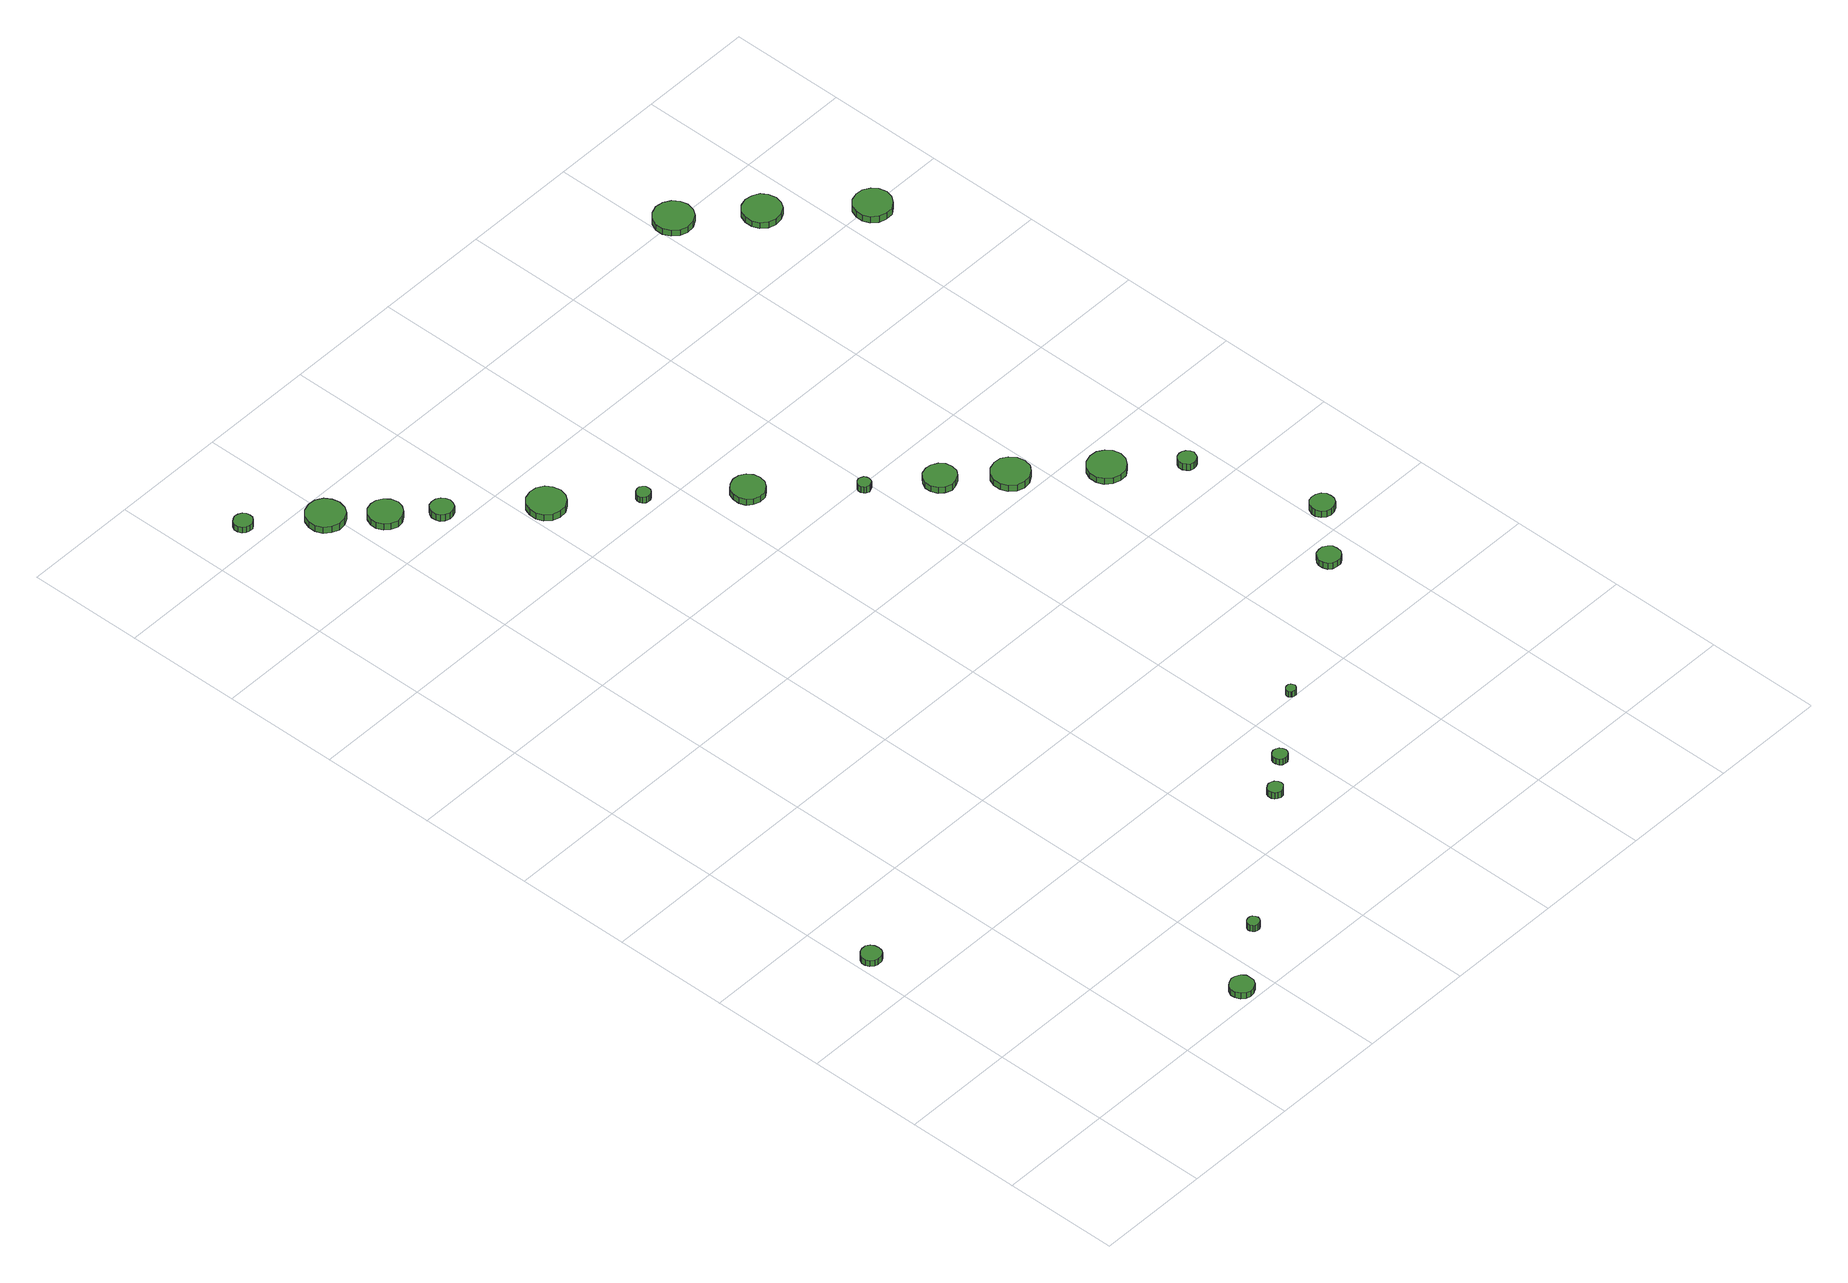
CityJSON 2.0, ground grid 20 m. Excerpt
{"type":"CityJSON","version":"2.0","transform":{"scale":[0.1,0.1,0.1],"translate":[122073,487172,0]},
"CityObjects":{
"tree1":{"type":"SolitaryVegetationObject","attributes":{"function":"something"},"geometry":[{"type":"MultiSurface","lod":"1","boundaries":[[[0,1,2,3,4,5,6,7,8,9,10,11,12,13,14]],[[15,16,17,18,19,20,21,22,23,24,25,26,27,28,29]],[[0,29,28,1]],[[1,28,27,2]],[[2,27,26,3]],[[3,26,25,4]],[[4,25,24,5]],[[5,24,23,6]],[[6,23,22,7]],[[7,22,21,8]],[[8,21,20,9]],[[9,20,19,10]],[[10,19,18,11]],[[11,18,17,12]],[[12,17,16,13]],[[13,16,15,14]],[[14,15,29,0]]]}]},
"tree2":{"type":"SolitaryVegetationObject","attributes":{"function":"something"},"geometry":[{"type":"MultiSurface","lod":"1","boundaries":[[[30,31,32,33,34,35,36,37,38,39,40,41,42,43,44]],[[45,46,47,48,49,50,51,52,53,54,55,56,57,58,59]],[[30,59,58,31]],[[31,58,57,32]],[[32,57,56,33]],[[33,56,55,34]],[[34,55,54,35]],[[35,54,53,36]],[[36,53,52,37]],[[37,52,51,38]],[[38,51,50,39]],[[39,50,49,40]],[[40,49,48,41]],[[41,48,47,42]],[[42,47,46,43]],[[43,46,45,44]],[[44,45,59,30]]]}]},
"tree3":{"type":"SolitaryVegetationObject","attributes":{"function":"something"},"geometry":[{"type":"MultiSurface","lod":"1","boundaries":[[[60,61,62,63,64,65,66,67,68,69,70,71,72,73,74]],[[75,76,77,78,79,80,81,82,83,84,85,86,87,88,89]],[[60,89,88,61]],[[61,88,87,62]],[[62,87,86,63]],[[63,86,85,64]],[[64,85,84,65]],[[65,84,83,66]],[[66,83,82,67]],[[67,82,81,68]],[[68,81,80,69]],[[69,80,79,70]],[[70,79,78,71]],[[71,78,77,72]],[[72,77,76,73]],[[73,76,75,74]],[[74,75,89,60]]]}]},
"tree4":{"type":"SolitaryVegetationObject","attributes":{"function":"something"},"geometry":[{"type":"MultiSurface","lod":"1","boundaries":[[[90,91,92,93,94,95,96,97,98,99,100,101,102,103,104]],[[105,106,107,108,109,110,111,112,113,114,115,116,117,118,119]],[[90,119,118,91]],[[91,118,117,92]],[[92,117,116,93]],[[93,116,115,94]],[[94,115,114,95]],[[95,114,113,96]],[[96,113,112,97]],[[97,112,111,98]],[[98,111,110,99]],[[99,110,109,100]],[[100,109,108,101]],[[101,108,107,102]],[[102,107,106,103]],[[103,106,105,104]],[[104,105,119,90]]]}]},
"tree5":{"type":"SolitaryVegetationObject","attributes":{"function":"something"},"geometry":[{"type":"MultiSurface","lod":"1","boundaries":[[[120,121,122,123,124,125,126,127,128,129,130,131,132,133,134]],[[135,136,137,138,139,140,141,142,143,144,145,146,147,148,149]],[[120,149,148,121]],[[121,148,147,122]],[[122,147,146,123]],[[123,146,145,124]],[[124,145,144,125]],[[125,144,143,126]],[[126,143,142,127]],[[127,142,141,128]],[[128,141,140,129]],[[129,140,139,130]],[[130,139,138,131]],[[131,138,137,132]],[[132,137,136,133]],[[133,136,135,134]],[[134,135,149,120]]]}]},
"tree6":{"type":"SolitaryVegetationObject","attributes":{"function":"something"},"geometry":[{"type":"MultiSurface","lod":"1","boundaries":[[[150,151,152,153,154,155,156,157,158,159,160,161,162,163,164]],[[165,166,167,168,169,170,171,172,173,174,175,176,177,178,179]],[[150,179,178,151]],[[151,178,177,152]],[[152,177,176,153]],[[153,176,175,154]],[[154,175,174,155]],[[155,174,173,156]],[[156,173,172,157]],[[157,172,171,158]],[[158,171,170,159]],[[159,170,169,160]],[[160,169,168,161]],[[161,168,167,162]],[[162,167,166,163]],[[163,166,165,164]],[[164,165,179,150]]]}]},
"tree7":{"type":"SolitaryVegetationObject","attributes":{"function":"something"},"geometry":[{"type":"MultiSurface","lod":"1","boundaries":[[[180,181,182,183,184,185,186,187,188,189,190,191,192,193,194]],[[195,196,197,198,199,200,201,202,203,204,205,206,207,208,209]],[[180,209,208,181]],[[181,208,207,182]],[[182,207,206,183]],[[183,206,205,184]],[[184,205,204,185]],[[185,204,203,186]],[[186,203,202,187]],[[187,202,201,188]],[[188,201,200,189]],[[189,200,199,190]],[[190,199,198,191]],[[191,198,197,192]],[[192,197,196,193]],[[193,196,195,194]],[[194,195,209,180]]]}]},
"tree8":{"type":"SolitaryVegetationObject","attributes":{"function":"something"},"geometry":[{"type":"MultiSurface","lod":"1","boundaries":[[[210,211,212,213,214,215,216,217,218,219,220,221,222,223,224]],[[225,226,227,228,229,230,231,232,233,234,235,236,237,238,239]],[[210,239,238,211]],[[211,238,237,212]],[[212,237,236,213]],[[213,236,235,214]],[[214,235,234,215]],[[215,234,233,216]],[[216,233,232,217]],[[217,232,231,218]],[[218,231,230,219]],[[219,230,229,220]],[[220,229,228,221]],[[221,228,227,222]],[[222,227,226,223]],[[223,226,225,224]],[[224,225,239,210]]]}]},
"tree9":{"type":"SolitaryVegetationObject","attributes":{"function":"something"},"geometry":[{"type":"MultiSurface","lod":"1","boundaries":[[[240,241,242,243,244,245,246,247,248,249,250,251,252,253,254]],[[255,256,257,258,259,260,261,262,263,264,265,266,267,268,269]],[[240,269,268,241]],[[241,268,267,242]],[[242,267,266,243]],[[243,266,265,244]],[[244,265,264,245]],[[245,264,263,246]],[[246,263,262,247]],[[247,262,261,248]],[[248,261,260,249]],[[249,260,259,250]],[[250,259,258,251]],[[251,258,257,252]],[[252,257,256,253]],[[253,256,255,254]],[[254,255,269,240]]]}]},
"tree10":{"type":"SolitaryVegetationObject","attributes":{"function":"something"},"geometry":[{"type":"MultiSurface","lod":"1","boundaries":[[[270,271,272,273,274,275,276,277,278,279,280,281,282,283,284]],[[285,286,287,288,289,290,291,292,293,294,295,296,297,298,299]],[[270,299,298,271]],[[271,298,297,272]],[[272,297,296,273]],[[273,296,295,274]],[[274,295,294,275]],[[275,294,293,276]],[[276,293,292,277]],[[277,292,291,278]],[[278,291,290,279]],[[279,290,289,280]],[[280,289,288,281]],[[281,288,287,282]],[[282,287,286,283]],[[283,286,285,284]],[[284,285,299,270]]]}]},
"tree11":{"type":"SolitaryVegetationObject","attributes":{"function":"something"},"geometry":[{"type":"MultiSurface","lod":"1","boundaries":[[[300,301,302,303,304,305,306,307,308,309,310,311,312,313,314]],[[315,316,317,318,319,320,321,322,323,324,325,326,327,328,329]],[[300,329,328,301]],[[301,328,327,302]],[[302,327,326,303]],[[303,326,325,304]],[[304,325,324,305]],[[305,324,323,306]],[[306,323,322,307]],[[307,322,321,308]],[[308,321,320,309]],[[309,320,319,310]],[[310,319,318,311]],[[311,318,317,312]],[[312,317,316,313]],[[313,316,315,314]],[[314,315,329,300]]]}]},
"tree12":{"type":"SolitaryVegetationObject","attributes":{"function":"something"},"geometry":[{"type":"MultiSurface","lod":"1","boundaries":[[[330,331,332,333,334,335,336,337,338,339,340,341,342,343,344]],[[345,346,347,348,349,350,351,352,353,354,355,356,357,358,359]],[[330,359,358,331]],[[331,358,357,332]],[[332,357,356,333]],[[333,356,355,334]],[[334,355,354,335]],[[335,354,353,336]],[[336,353,352,337]],[[337,352,351,338]],[[338,351,350,339]],[[339,350,349,340]],[[340,349,348,341]],[[341,348,347,342]],[[342,347,346,343]],[[343,346,345,344]],[[344,345,359,330]]]}]},
"tree13":{"type":"SolitaryVegetationObject","attributes":{"function":"something"},"geometry":[{"type":"MultiSurface","lod":"1","boundaries":[[[360,361,362,363,364,365,366,367,368,369,370,371,372,373,374]],[[375,376,377,378,379,380,381,382,383,384,385,386,387,388,389]],[[360,389,388,361]],[[361,388,387,362]],[[362,387,386,363]],[[363,386,385,364]],[[364,385,384,365]],[[365,384,383,366]],[[366,383,382,367]],[[367,382,381,368]],[[368,381,380,369]],[[369,380,379,370]],[[370,379,378,371]],[[371,378,377,372]],[[372,377,376,373]],[[373,376,375,374]],[[374,375,389,360]]]}]},
"tree14":{"type":"SolitaryVegetationObject","attributes":{"function":"something"},"geometry":[{"type":"MultiSurface","lod":"1","boundaries":[[[390,391,392,393,394,395,396,397,398,399,400,401,402,403,404]],[[405,406,407,408,409,410,411,412,413,414,415,416,417,418,419]],[[390,419,418,391]],[[391,418,417,392]],[[392,417,416,393]],[[393,416,415,394]],[[394,415,414,395]],[[395,414,413,396]],[[396,413,412,397]],[[397,412,411,398]],[[398,411,410,399]],[[399,410,409,400]],[[400,409,408,401]],[[401,408,407,402]],[[402,407,406,403]],[[403,406,405,404]],[[404,405,419,390]]]}]},
"tree15":{"type":"SolitaryVegetationObject","attributes":{"function":"something"},"geometry":[{"type":"MultiSurface","lod":"1","boundaries":[[[420,421,422,423,424,425,426,427,428,429,430,431,432,433,434]],[[435,436,437,438,439,440,441,442,443,444,445,446,447,448,449]],[[420,449,448,421]],[[421,448,447,422]],[[422,447,446,423]],[[423,446,445,424]],[[424,445,444,425]],[[425,444,443,426]],[[426,443,442,427]],[[427,442,441,428]],[[428,441,440,429]],[[429,440,439,430]],[[430,439,438,431]],[[431,438,437,432]],[[432,437,436,433]],[[433,436,435,434]],[[434,435,449,420]]]}]},
"tree16":{"type":"SolitaryVegetationObject","attributes":{"function":"something"},"geometry":[{"type":"MultiSurface","lod":"1","boundaries":[[[450,451,452,453,454,455,456,457,458,459,460,461,462,463,464]],[[465,466,467,468,469,470,471,472,473,474,475,476,477,478,479]],[[450,479,478,451]],[[451,478,477,452]],[[452,477,476,453]],[[453,476,475,454]],[[454,475,474,455]],[[455,474,473,456]],[[456,473,472,457]],[[457,472,471,458]],[[458,471,470,459]],[[459,470,469,460]],[[460,469,468,461]],[[461,468,467,462]],[[462,467,466,463]],[[463,466,465,464]],[[464,465,479,450]]]}]},
"tree17":{"type":"SolitaryVegetationObject","attributes":{"function":"something"},"geometry":[{"type":"MultiSurface","lod":"1","boundaries":[[[480,481,482,483,484,485,486,487,488,489,490,491,492,493,494]],[[495,496,497,498,499,500,501,502,503,504,505,506,507,508,509]],[[480,509,508,481]],[[481,508,507,482]],[[482,507,506,483]],[[483,506,505,484]],[[484,505,504,485]],[[485,504,503,486]],[[486,503,502,487]],[[487,502,501,488]],[[488,501,500,489]],[[489,500,499,490]],[[490,499,498,491]],[[491,498,497,492]],[[492,497,496,493]],[[493,496,495,494]],[[494,495,509,480]]]}]},
"tree18":{"type":"SolitaryVegetationObject","attributes":{"function":"something"},"geometry":[{"type":"MultiSurface","lod":"1","boundaries":[[[510,511,512,513,514,515,516,517,518,519,520,521,522,523,524]],[[525,526,527,528,529,530,531,532,533,534,535,536,537,538,539]],[[510,539,538,511]],[[511,538,537,512]],[[512,537,536,513]],[[513,536,535,514]],[[514,535,534,515]],[[515,534,533,516]],[[516,533,532,517]],[[517,532,531,518]],[[518,531,530,519]],[[519,530,529,520]],[[520,529,528,521]],[[521,528,527,522]],[[522,527,526,523]],[[523,526,525,524]],[[524,525,539,510]]]}]},
"tree19":{"type":"SolitaryVegetationObject","attributes":{"function":"something"},"geometry":[{"type":"MultiSurface","lod":"1","boundaries":[[[540,541,542,543,544,545,546,547,548,549,550,551,552,553,554]],[[555,556,557,558,559,560,561,562,563,564,565,566,567,568,569]],[[540,569,568,541]],[[541,568,567,542]],[[542,567,566,543]],[[543,566,565,544]],[[544,565,564,545]],[[545,564,563,546]],[[546,563,562,547]],[[547,562,561,548]],[[548,561,560,549]],[[549,560,559,550]],[[550,559,558,551]],[[551,558,557,552]],[[552,557,556,553]],[[553,556,555,554]],[[554,555,569,540]]]}]},
"tree20":{"type":"SolitaryVegetationObject","attributes":{"function":"something"},"geometry":[{"type":"MultiSurface","lod":"1","boundaries":[[[570,571,572,573,574,575,576,577,578,579,580,581,582,583,584]],[[585,586,587,588,589,590,591,592,593,594,595,596,597,598,599]],[[570,599,598,571]],[[571,598,597,572]],[[572,597,596,573]],[[573,596,595,574]],[[574,595,594,575]],[[575,594,593,576]],[[576,593,592,577]],[[577,592,591,578]],[[578,591,590,579]],[[579,590,589,580]],[[580,589,588,581]],[[581,588,587,582]],[[582,587,586,583]],[[583,586,585,584]],[[584,585,599,570]]]}]},
"tree21":{"type":"SolitaryVegetationObject","attributes":{"function":"something"},"geometry":[{"type":"MultiSurface","lod":"1","boundaries":[[[600,601,602,603,604,605,606,607,608,609,610,611,612,613,614]],[[615,616,617,618,619,620,621,622,623,624,625,626,627,628,629]],[[600,629,628,601]],[[601,628,627,602]],[[602,627,626,603]],[[603,626,625,604]],[[604,625,624,605]],[[605,624,623,606]],[[606,623,622,607]],[[607,622,621,608]],[[608,621,620,609]],[[609,620,619,610]],[[610,619,618,611]],[[611,618,617,612]],[[612,617,616,613]],[[613,616,615,614]],[[614,615,629,600]]]}]},
"tree22":{"type":"SolitaryVegetationObject","attributes":{"function":"something"},"geometry":[{"type":"MultiSurface","lod":"1","boundaries":[[[630,631,632,633,634,635,636,637,638,639,640,641,642,643,644]],[[645,646,647,648,649,650,651,652,653,654,655,656,657,658,659]],[[630,659,658,631]],[[631,658,657,632]],[[632,657,656,633]],[[633,656,655,634]],[[634,655,654,635]],[[635,654,653,636]],[[636,653,652,637]],[[637,652,651,638]],[[638,651,650,639]],[[639,650,649,640]],[[640,649,648,641]],[[641,648,647,642]],[[642,647,646,643]],[[643,646,645,644]],[[644,645,659,630]]]}]},
"tree23":{"type":"SolitaryVegetationObject","attributes":{"function":"something"},"geometry":[{"type":"MultiSurface","lod":"1","boundaries":[[[660,661,662,663,664,665,666,667,668,669,670,671,672,673,674]],[[675,676,677,678,679,680,681,682,683,684,685,686,687,688,689]],[[660,689,688,661]],[[661,688,687,662]],[[662,687,686,663]],[[663,686,685,664]],[[664,685,684,665]],[[665,684,683,666]],[[666,683,682,667]],[[667,682,681,668]],[[668,681,680,669]],[[669,680,679,670]],[[670,679,678,671]],[[671,678,677,672]],[[672,677,676,673]],[[673,676,675,674]],[[674,675,689,660]]]}]}
},
"vertices":[
[43,492,14],[42,499,14],[38,505,14],[32,509,14],[24,509,14],[18,507,14],[12,502,14],[9,496,14],[9,489,14],[12,482,14],[18,477,14],[24,475,14],[32,476,14],[38,479,14],[42,485,14],[42,485,2],[38,479,2],[32,476,2],[24,475,2],[18,477,2],[12,482,2],[9,489,2],[9,496,2],[12,502,2],[18,507,2],[24,509,2],[32,509,2],[38,505,2],[42,499,2],[43,492,2],
[372,25,16],[371,33,16],[366,40,16],[358,44,16],[350,45,16],[342,42,16],[336,37,16],[332,29,16],[332,21,16],[336,13,16],[342,7,16],[350,5,16],[358,6,16],[366,10,16],[371,17,16],[371,17,4],[366,10,4],[358,6,4],[350,5,4],[342,7,4],[336,13,4],[332,21,4],[332,29,4],[336,37,4],[342,42,4],[350,45,4],[358,44,4],[366,40,4],[371,33,4],[372,25,4],
[475,102,20],[474,106,20],[471,110,20],[468,112,20],[463,112,20],[459,111,20],[456,108,20],[454,104,20],[454,100,20],[456,96,20],[459,93,20],[463,92,20],[468,92,20],[471,94,20],[474,98,20],[474,98,7],[471,94,7],[468,92,7],[463,92,7],[459,93,7],[456,96,7],[454,100,7],[454,104,7],[456,108,7],[459,111,7],[463,112,7],[468,112,7],[471,110,7],[474,106,7],[475,102,7],
[108,1840,15],[107,1847,15],[103,1852,15],[97,1855,15],[91,1856,15],[85,1854,15],[80,1850,15],[77,1844,15],[77,1837,15],[80,1831,15],[85,1827,15],[91,1825,15],[97,1825,15],[103,1829,15],[107,1834,15],[107,1834,3],[103,1829,3],[97,1825,3],[91,1825,3],[85,1827,3],[80,1831,3],[77,1837,3],[77,1844,3],[80,1850,3],[85,1854,3],[91,1856,3],[97,1855,3],[103,1852,3],[107,1847,3],[108,1840,3],
[219,1756,17],[216,1769,17],[209,1780,17],[197,1787,17],[184,1788,17],[171,1784,17],[161,1775,17],[156,1763,17],[156,1750,17],[161,1737,17],[171,1729,17],[184,1724,17],[197,1726,17],[209,1732,17],[216,1743,17],[216,1743,4],[209,1732,4],[197,1726,4],[184,1724,4],[171,1729,4],[161,1737,4],[156,1750,4],[156,1763,4],[161,1775,4],[171,1784,4],[184,1788,4],[197,1787,4],[209,1780,4],[216,1769,4],[219,1756,4],
[280,1691,16],[277,1703,16],[270,1712,16],[260,1718,16],[249,1719,16],[237,1716,16],[229,1708,16],[224,1697,16],[224,1685,16],[229,1675,16],[237,1667,16],[249,1663,16],[260,1664,16],[270,1670,16],[277,1680,16],[277,1680,3],[270,1670,3],[260,1664,3],[249,1663,3],[237,1667,3],[229,1675,3],[224,1685,3],[224,1697,3],[229,1708,3],[237,1716,3],[249,1719,3],[260,1718,3],[270,1712,3],[277,1703,3],[280,1691,3],
[719,274,20],[718,279,20],[714,284,20],[710,286,20],[704,287,20],[699,285,20],[695,282,20],[693,277,20],[693,271,20],[695,266,20],[699,263,20],[704,261,20],[710,262,20],[714,265,20],[718,269,20],[718,269,7],[714,265,7],[710,262,7],[704,261,7],[699,263,7],[695,266,7],[693,271,7],[693,277,7],[695,282,7],[699,285,7],[704,287,7],[710,286,7],[714,284,7],[718,279,7],[719,274,7],
[337,1635,15],[335,1643,15],[331,1649,15],[324,1653,15],[316,1654,15],[308,1652,15],[302,1646,15],[299,1639,15],[299,1631,15],[302,1624,15],[308,1619,15],[316,1616,15],[324,1617,15],[331,1621,15],[335,1627,15],[335,1627,2],[331,1621,2],[324,1617,2],[316,1616,2],[308,1619,2],[302,1624,2],[299,1631,2],[299,1639,2],[302,1646,2],[308,1652,2],[316,1654,2],[324,1653,2],[331,1649,2],[335,1643,2],[337,1635,2],
[779,319,18],[778,324,18],[775,329,18],[770,331,18],[765,332,18],[760,330,18],[756,327,18],[754,322,18],[754,317,18],[756,312,18],[760,308,18],[765,307,18],[770,307,18],[775,310,18],[778,314,18],[778,314,6],[775,310,6],[770,307,6],[765,307,6],[760,308,6],[756,312,6],[754,317,6],[754,322,6],[756,327,6],[760,330,6],[765,332,6],[770,331,6],[775,329,6],[778,324,6],[779,319,6],
[466,1525,15],[463,1538,15],[456,1549,15],[444,1556,15],[431,1557,15],[418,1553,15],[408,1544,15],[403,1532,15],[403,1519,15],[408,1507,15],[418,1498,15],[431,1494,15],[444,1495,15],[456,1502,15],[463,1512,15],[463,1512,2],[456,1502,2],[444,1495,2],[431,1494,2],[418,1498,2],[408,1507,2],[403,1519,2],[403,1532,2],[408,1544,2],[418,1553,2],[431,1557,2],[444,1556,2],[456,1549,2],[463,1538,2],[466,1525,2],
[560,1429,14],[559,1434,14],[556,1438,14],[552,1441,14],[547,1441,14],[542,1439,14],[538,1436,14],[536,1431,14],[536,1426,14],[538,1422,14],[542,1418,14],[547,1417,14],[552,1417,14],[556,1420,14],[559,1424,14],[559,1424,2],[556,1420,2],[552,1417,2],[547,1417,2],[542,1418,2],[538,1422,2],[536,1426,2],[536,1431,2],[538,1436,2],[542,1439,2],[547,1441,2],[552,1441,2],[556,1438,2],[559,1434,2],[560,1429,2],
[893,403,19],[892,406,19],[890,409,19],[887,411,19],[884,411,19],[880,410,19],[878,408,19],[876,405,19],[876,401,19],[878,398,19],[880,396,19],[884,395,19],[887,395,19],[890,397,19],[892,400,19],[892,400,7],[890,397,7],[887,395,7],[884,395,7],[880,396,7],[878,398,7],[876,401,7],[876,405,7],[878,408,7],[880,410,7],[884,411,7],[887,411,7],[890,409,7],[892,406,7],[893,403,7],
[691,1318,14],[689,1329,14],[682,1339,14],[672,1345,14],[660,1346,14],[649,1342,14],[640,1335,14],[636,1324,14],[636,1312,14],[640,1301,14],[649,1294,14],[660,1290,14],[672,1291,14],[682,1297,14],[689,1307,14],[689,1307,2],[682,1297,2],[672,1291,2],[660,1290,2],[649,1294,2],[640,1301,2],[636,1312,2],[636,1324,2],[640,1335,2],[649,1342,2],[660,1346,2],[672,1345,2],[682,1339,2],[689,1329,2],[691,1318,2],
[800,1193,15],[799,1197,15],[797,1201,15],[792,1203,15],[788,1204,15],[783,1202,15],[780,1199,15],[778,1195,15],[778,1190,15],[780,1186,15],[783,1183,15],[788,1181,15],[792,1182,15],[797,1184,15],[799,1188,15],[799,1188,2],[797,1184,2],[792,1182,2],[788,1181,2],[783,1183,2],[780,1186,2],[778,1190,2],[778,1195,2],[780,1199,2],[783,1202,2],[788,1204,2],[792,1203,2],[797,1201,2],[799,1197,2],[800,1193,2],
[904,1116,15],[902,1127,15],[895,1136,15],[885,1142,15],[874,1143,15],[863,1140,15],[855,1132,15],[850,1122,15],[850,1111,15],[855,1100,15],[863,1093,15],[874,1089,15],[885,1091,15],[895,1096,15],[902,1105,15],[902,1105,3],[895,1096,3],[885,1091,3],[874,1089,3],[863,1093,3],[855,1100,3],[850,1111,3],[850,1122,3],[855,1132,3],[863,1140,3],[874,1143,3],[885,1142,3],[895,1136,3],[902,1127,3],[904,1116,3],
[988,1042,15],[985,1055,15],[977,1066,15],[966,1073,15],[953,1074,15],[940,1070,15],[930,1061,15],[925,1049,15],[925,1036,15],[930,1024,15],[940,1015,15],[953,1011,15],[966,1012,15],[977,1019,15],[985,1029,15],[985,1029,2],[977,1019,2],[966,1012,2],[953,1011,2],[940,1015,2],[930,1024,2],[925,1036,2],[925,1049,2],[930,1061,2],[940,1070,2],[953,1074,2],[966,1073,2],[977,1066,2],[985,1055,2],[988,1042,2],
[1160,556,19],[1159,564,19],[1154,570,19],[1147,575,19],[1139,575,19],[1131,573,19],[1125,567,19],[1122,560,19],[1122,552,19],[1125,544,19],[1131,539,19],[1139,537,19],[1147,537,19],[1154,541,19],[1159,548,19],[1159,548,7],[1154,541,7],[1147,537,7],[1139,537,7],[1131,539,7],[1125,544,7],[1122,552,7],[1122,560,7],[1125,567,7],[1131,573,7],[1139,575,7],[1147,575,7],[1154,570,7],[1159,564,7],[1160,556,7],
[1097,944,15],[1094,957,15],[1086,967,15],[1075,974,15],[1062,975,15],[1049,971,15],[1039,962,15],[1034,950,15],[1034,937,15],[1039,925,15],[1049,916,15],[1062,912,15],[1075,913,15],[1086,920,15],[1094,931,15],[1094,931,3],[1086,920,3],[1075,913,3],[1062,912,3],[1049,916,3],[1039,925,3],[1034,937,3],[1034,950,3],[1039,962,3],[1049,971,3],[1062,975,3],[1075,974,3],[1086,967,3],[1094,957,3],[1097,944,3],
[1239,640,20],[1238,648,20],[1233,655,20],[1225,659,20],[1217,660,20],[1209,658,20],[1203,652,20],[1199,644,20],[1199,636,20],[1203,628,20],[1209,622,20],[1217,620,20],[1225,621,20],[1233,625,20],[1238,632,20],[1238,632,7],[1233,625,7],[1225,621,7],[1217,620,7],[1209,622,7],[1203,628,7],[1199,636,7],[1199,644,7],[1203,652,7],[1209,658,7],[1217,660,7],[1225,659,7],[1233,655,7],[1238,648,7],[1239,640,7],
[1171,860,19],[1169,866,19],[1165,871,19],[1160,874,19],[1154,875,19],[1147,873,19],[1143,869,19],[1140,863,19],[1140,856,19],[1143,851,19],[1147,846,19],[1154,844,19],[1160,845,19],[1165,848,19],[1169,853,19],[1169,853,6],[1165,848,6],[1160,845,6],[1154,844,6],[1147,846,6],[1143,851,6],[1140,856,6],[1140,863,6],[1143,869,6],[1147,873,6],[1154,875,6],[1160,874,6],[1165,871,6],[1169,866,6],[1171,860,6],
[1063,1801,15],[1060,1814,15],[1052,1825,15],[1040,1832,15],[1026,1834,15],[1013,1829,15],[1003,1820,15],[997,1808,15],[997,1794,15],[1003,1781,15],[1013,1772,15],[1026,1768,15],[1040,1769,15],[1052,1776,15],[1060,1787,15],[1060,1787,3],[1052,1776,3],[1040,1769,3],[1026,1768,3],[1013,1772,3],[1003,1781,3],[997,1794,3],[997,1808,3],[1003,1820,3],[1013,1829,3],[1026,1834,3],[1040,1832,3],[1052,1825,3],[1060,1814,3],[1063,1801,3],
[1164,1711,15],[1161,1724,15],[1154,1735,15],[1142,1741,15],[1129,1743,15],[1116,1739,15],[1106,1730,15],[1101,1718,15],[1101,1704,15],[1106,1692,15],[1116,1683,15],[1129,1679,15],[1142,1681,15],[1154,1687,15],[1161,1698,15],[1161,1698,3],[1154,1687,3],[1142,1681,3],[1129,1679,3],[1116,1683,3],[1106,1692,3],[1101,1704,3],[1101,1718,3],[1106,1730,3],[1116,1739,3],[1129,1743,3],[1142,1741,3],[1154,1735,3],[1161,1724,3],[1164,1711,3],
[1288,1596,13],[1285,1609,13],[1277,1619,13],[1266,1626,13],[1253,1627,13],[1240,1623,13],[1230,1614,13],[1225,1602,13],[1225,1589,13],[1230,1577,13],[1240,1568,13],[1253,1564,13],[1266,1565,13],[1277,1572,13],[1285,1583,13],[1285,1583,0],[1277,1572,0],[1266,1565,0],[1253,1564,0],[1240,1568,0],[1230,1577,0],[1225,1589,0],[1225,1602,0],[1230,1614,0],[1240,1623,0],[1253,1627,0],[1266,1626,0],[1277,1619,0],[1285,1609,0],[1288,1596,0]
]}
